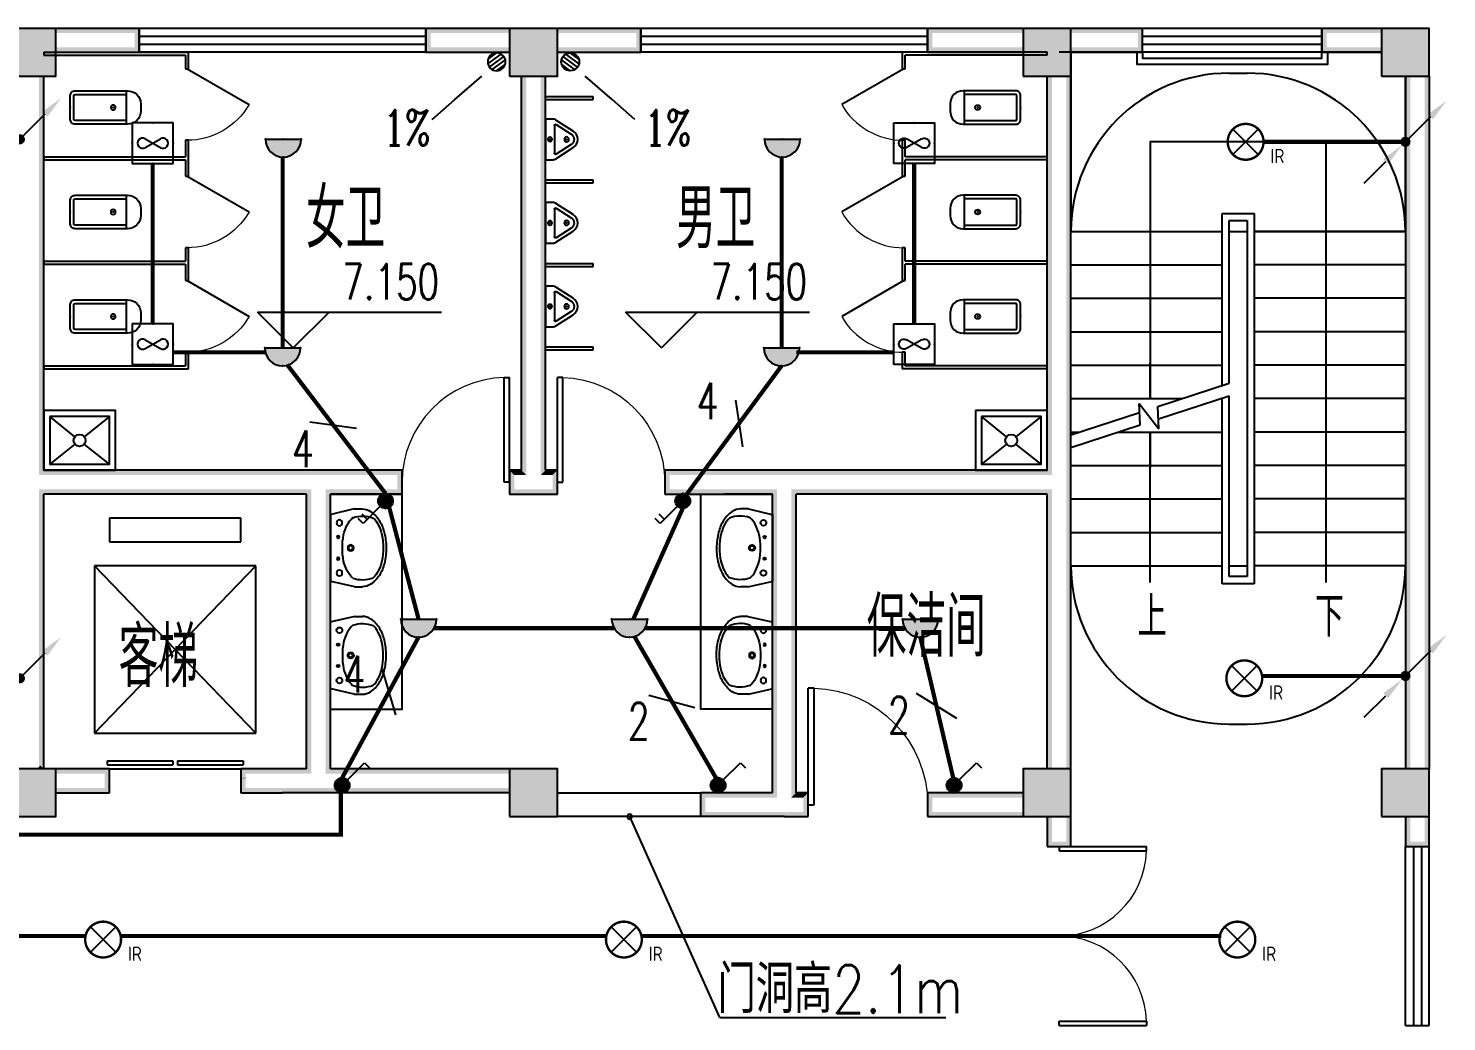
# Model space of a CAD drawing. Extents: x 6250600 to 6678662, y -692028 to -290561.
# Drawn here: x 6289883 to 6301757, y -489804 to -481488 of the extents above; entities that cross this region are included whole.
import ezdxf
from ezdxf.enums import TextEntityAlignment as Align

# ---------------------------------------------------------------- set-up
doc = ezdxf.new("R2010")
doc.units = 0
doc.header["$LTSCALE"] = 1000
doc.header["$MEASUREMENT"] = 0
doc.layers.get('0').update_dxf_attribs({"linetype": 'CONTINUOUS'})
for name, color, linetype in [('DIM-照明', 3, 'CONTINUOUS'), ('EQUIP-动力', 3, 'CONTINUOUS'), ('EQUIP-照明', 3, 'CONTINUOUS'), ('LWIRE', 4, 'CONTINUOUS'), ('PUB_HATCH', 8, 'CONTINUOUS'), ('TEL_TEXT', 7, 'CONTINUOUS'), ('WIRE-照明', 1, 'CONTINUOUS'), ('建筑底图', 251, 'CONTINUOUS'), ('排水', 221, 'CONTINUOUS')]:
    doc.layers.add(name, color=color, linetype=linetype)
doc.styles.add('_HZTXT', font='txt.shx', dxfattribs={"width": 0.8, "bigfont": 'HZTXT.shx'})
doc.styles.add('_TCH_AXIS', font='COMPLEX', dxfattribs={"bigfont": 'GBCBIG'})
doc.styles.add('_TCH_DIM', font='SIMPLEX', dxfattribs={"bigfont": 'GBCBIG'})
doc.styles.add('_TEL_DIM', font='sceie.shx', dxfattribs={"width": 0.8, "height": 3.5, "bigfont": 'sceic.shx'})
doc.styles.add('schuco', font='sceie.shx', dxfattribs={"width": 0.7, "bigfont": 'sceic.shx'})
doc.styles.get("Standard").update_dxf_attribs({"font": 'GBENOR', "bigfont": 'GBCBIG'})

# ---------------------------------------------------------------- blocks, each defined once
blk = doc.blocks.new('$equip$00002530')
for p, q in [((-0.354, 0.354), (0.354, -0.354)), ((0.354, 0.354), (-0.354, -0.354))]:
    blk.add_line(p, q)
at = {"const_width": 0.0667}
blk.add_lwpolyline([(0, 0.5, -1), (0, -0.5, -1), (0, 0.5, -2.479085)], format="xyb", dxfattribs=at)
blk.add_circle((0, 0), 0.5)
for p in [(0, 0.5), (-0.5, 0), (0.5, 0), (0, -0.5)]:
    blk.add_point(p)
at = {"color": 7, "style": '_TEL_DIM', "flags": 1}
blk.add_attdef('A', text='', height=0.00002, dxfattribs=at).set_placement((0, 0), align=Align.MIDDLE_CENTER)
at = {"color": 7, "style": '_TEL_DIM'}
blk.add_attdef('$TEXT$', text='', height=0.4, dxfattribs=at).set_placement((0.887, -0.396), align=Align.MIDDLE_CENTER)
blk = doc.blocks.new('$equip$00001168')
blk.add_line((-0.5, 0), (0.5, 0))
blk.add_arc((0, 0), 0.5, 180, 0)
for p in [(-0.5, 0), (0, 0), (0.5, 0), (0, -0.5)]:
    blk.add_point(p)
for points in [[(0.433, -0.25), (-0.433, -0.25), (0.5, 0), (-0.5, 0)], [(0.25, -0.433), (-0.25, -0.433), (0.433, -0.25), (-0.433, -0.25)], [(0, -0.5), (0, -0.5), (0.25, -0.433), (-0.25, -0.433)]]:
    blk.add_solid(points)
at = {"flags": 9}
blk.add_attdef('A', (0, 0), '', height=0.00002, dxfattribs=at)
blk = doc.blocks.new('$equip$00001962')
for p, q in [((0.147, 0.356), (0.625, 0.833)), ((0.625, 0.833), (0.766, 0.692))]:
    blk.add_line(p, q)
blk.add_circle((0, 0.208), 0.208)
for p in [(0, 0.417), (-0.208, 0.208), (0, 0), (0.208, 0.208)]:
    blk.add_point(p)
for points in [[(0, 0.417), (0, 0.417), (-0.104, 0.389), (0.104, 0.389)], [(-0.18, 0.313), (0.18, 0.313), (-0.208, 0.208), (0.208, 0.208)], [(-0.18, 0.104), (0.18, 0.104), (-0.208, 0.208), (0.208, 0.208)], [(-0.104, 0.389), (0.104, 0.389), (-0.18, 0.313), (0.18, 0.313)], [(-0.104, 0.028), (0.104, 0.028), (-0.18, 0.104), (0.18, 0.104)], [(0, 0), (0, 0), (-0.104, 0.028), (0.104, 0.028)]]:
    blk.add_solid(points)
at = {"layer": 'TEL_TEXT', "style": '_TEL_DIM', "flags": 1}
blk.add_attdef('A', text='', height=0.00002, dxfattribs=at).set_placement((0, 0), align=Align.MIDDLE_CENTER)
blk = doc.blocks.new('$equip$00001963')
for p, q in [((0.147, 0.356), (0.625, 0.833)), ((0.625, 0.833), (0.766, 0.692)), ((0.512, 0.72), (0.653, 0.579))]:
    blk.add_line(p, q)
blk.add_circle((0, 0.208), 0.208)
for p in [(0, 0.417), (-0.208, 0.208), (0, 0), (0.208, 0.208)]:
    blk.add_point(p)
for points in [[(0, 0.417), (0, 0.417), (-0.104, 0.389), (0.104, 0.389)], [(-0.18, 0.313), (0.18, 0.313), (-0.208, 0.208), (0.208, 0.208)], [(-0.18, 0.104), (0.18, 0.104), (-0.208, 0.208), (0.208, 0.208)], [(-0.104, 0.389), (0.104, 0.389), (-0.18, 0.313), (0.18, 0.313)], [(-0.104, 0.028), (0.104, 0.028), (-0.18, 0.104), (0.18, 0.104)], [(0, 0), (0, 0), (-0.104, 0.028), (0.104, 0.028)]]:
    blk.add_solid(points)
at = {"layer": 'TEL_TEXT', "style": '_TEL_DIM', "flags": 1}
blk.add_attdef('A', text='', height=0.00002, dxfattribs=at).set_placement((0, 0), align=Align.MIDDLE_CENTER)
blk = doc.blocks.new('$TelecSys$00000081')
for p, q in [((0.104, 0.104), (0.104, 0.104)), ((-0.104, -0.104), (-0.104, -0.104)), ((-1.15, -1.15), (-0.55, -0.55))]:
    blk.add_line(p, q)
at = {"const_width": 0.142}
blk.add_lwpolyline([(0.071, 0, 1), (-0.071, 0, 1)], format="xyb", close=True, dxfattribs=at)
blk.add_solid([(-0.62, -0.48), (-0.48, -0.62), (-0.1, -0.1)])
at = {"width": 0.8, "flags": 9}
blk.add_attdef('A', (0, 0), '', height=0.00002, rotation=180, dxfattribs=at)
blk = doc.blocks.new('$TELECSYS$00000095')
blk.add_line((0.4, 0.4), (-0.4, -0.4))
at = {"width": 0.8}
blk.add_attdef('N', text='', height=1, dxfattribs=at).set_placement((-0.017, 1.056), align=Align.MIDDLE)
blk = doc.blocks.new('$TelecSys$00000152')
blk.add_blockref('$TELECSYS$00000095', (0, 0))
at = {"style": '_TEL_DIM', "width": 0.7}
blk.add_attdef('N', text='', height=0.875, dxfattribs=at).set_placement((-0.015, 0.924), align=Align.MIDDLE)
blk = doc.blocks.new('$TelecSys$00000079')
for p, q in [((0.7, 0.7), (0, 0)), ((0.104, 0.104), (0.104, 0.104)), ((-0.104, -0.104), (-0.104, -0.104))]:
    blk.add_line(p, q)
at = {"const_width": 0.142}
blk.add_lwpolyline([(-0.071, 0, 1), (0.071, 0, 1)], format="xyb", close=True, dxfattribs=at)
blk.add_solid([(0.63, 0.77), (0.77, 0.63), (1.15, 1.15)])
at = {"width": 0.8, "flags": 9}
blk.add_attdef('A', (0, 0), '', height=0.00002, dxfattribs=at)
blk = doc.blocks.new('_LV12')
for p, q in [((-250, -50), (-39, -219)), ((39, -219), (250, -50)), ((-250, -450), (-39, -281)), ((39, -281), (250, -450))]:
    blk.add_line(p, q)
for points in [[(300, -500), (300, 0), (-300, 0), (-300, -500)], [(250, -450), (250, -50), (-250, -50), (-250, -450)]]:
    blk.add_lwpolyline(points, close=True)
blk.add_circle((0, -250), 50)
blk = doc.blocks.new('$plan$00000344')
for p, q in [((-280, -10), (-280, 0)), ((280, 0), (280, -10)), ((-251, -189), (-251, -186)), ((-248, -183), (-250, -185))]:
    blk.add_line(p, q)
for points in [[(-280, 0), (280, 0)], [(-326, -200), (-280, -5)], [(326, -204), (280, -5)]]:
    blk.add_lwpolyline(points)
for points in [[(253, -188, 0.098208), (193, -141, 0.066287), (110, -111, 0.052428), (0, -100, 0.052428), (-110, -111, 0.066287), (-193, -141, 0.093876), (-251, -186, 0.171377)], [(-326, -200, 0.008223), (-326, -204, 0.149285)], [(-326, -266, 0.149285), (-304, -337, 0.107079), (-231, -408, 0.075625), (-131, -450, 0.062436), (-1, -467, 0.062436), (130, -452, 0.075625), (230, -410, 0.107079), (304, -339, 0.149285), (326, -268, 0.005205), (326, -266, 0.086596)], [(-250, -358, 0.091341), (-193, -401, 0.066287), (-110, -431, 0.052428), (0, -442, 0.052428), (110, -431, 0.066287), (193, -401, 0.091756), (250, -358, 0.171377)]]:
    blk.add_lwpolyline(points, format="xyb")
at = {"flags": 128}
for points in [[(-326, -204), (-326, -268)], [(326, -204), (326, -268)]]:
    blk.add_lwpolyline(points, dxfattribs=at)
for points in [[(-253, -188, 0.172546), (-250, -358, 0.726395)], [(253, -188, -0.172546), (250, -358, -0.726395)]]:
    blk.add_lwpolyline(points, format="xyb", dxfattribs=at)
for centre, radius in [((-210, -75), 24), ((-210, -75), 24), ((-210, -75), 24), ((-90, -65), 10), ((90, -65), 10), ((210, -75), 24), ((0, -170), 25)]:
    blk.add_circle(centre, radius)
at = {"lineweight": 13}
blk.add_circle((0, -170), 15, dxfattribs=at)
blk.add_arc((-250, -186), 1, 131.3224, 180)
blk = doc.blocks.new('$lvtry$00000200')
at = {"color": 0}
for p, q in [((-110, -40), (-110, -470)), ((100, -30), (-100, -30)), ((110, -470), (110, -40))]:
    blk.add_line(p, q, dxfattribs=at)
blk.add_lwpolyline([(100, 0), (-100, 0, 0.414214), (-140, -40), (-140, -480, 0.414214), (-30, -590), (30, -590, 0.414214), (140, -480), (140, -40, 0.414214)], format="xyb", close=True, dxfattribs=at)
blk.add_lwpolyline([(140, -470), (-140, -470)], dxfattribs=at)
blk.add_circle((0, -359), 20, dxfattribs=at)
for centre, start, end in [((-100, -40), 90, 180), ((100, -40), 0, 90)]:
    blk.add_arc(centre, 10, start, end, dxfattribs=at)
for p in [(0, 0), (0, -359)]:
    blk.add_point(p, dxfattribs=at)
blk = doc.blocks.new('$TCHSYS$APDOOR2D')
blk.add_line((0.5, 0), (0, 0.866))
at = {"lineweight": 13}
blk.add_arc((0.5, 0), 1, 120, 180, dxfattribs=at)
blk = doc.blocks.new('$lvtry$00000221')
at = {"color": 0}
for p, q in [((-124, -91), (-43, -216)), ((-116, -76), (116, -76)), ((43, -216), (124, -91))]:
    blk.add_line(p, q, dxfattribs=at)
blk.add_lwpolyline([(69, -231, -0.57735), (-69, -231), (-162, -88, -0.145378), (-170, -61), (-170, 0), (170, 0), (170, -61, -0.145378), (162, -88)], format="xyb", close=True, dxfattribs=at)
for centre, radius in [((0, -38), 17.7), ((0, -177), 20)]:
    blk.add_circle(centre, radius, dxfattribs=at)
for centre, radius, start, end in [((-116, -86), 10, 90, 213.0863), ((116, -86), 10, 326.9137, 90), ((0, -191), 50, 210, 330)]:
    blk.add_arc(centre, radius, start, end, dxfattribs=at)
for p in [(0, -38), (0, -177)]:
    blk.add_point(p, dxfattribs=at)
blk = doc.blocks.new('$lvtry$00000171')
at = {"layer": '排水'}
for p, q in [((-74, 11), (-11, 74)), ((-70, -27), (27, 70)), ((-53, -53), (53, 53)), ((-27, -70), (70, 27)), ((11, -74), (74, -11))]:
    blk.add_line(p, q, dxfattribs=at)
blk.add_circle((0, 0), 75, dxfattribs=at)
blk.add_point((0, 0), dxfattribs=at)
blk = doc.blocks.new('$DorLib2D$00000002')
for p, q in [((-0.5, 0), (-0.5, 0.4875)), ((-0.475, 0.4875), (-0.5, 0.4875)), ((-0.475, 0), (-0.475, 0.4875)), ((0.475, 0), (0.475, 0.4875)), ((0.475, 0.4875), (0.5, 0.4875)), ((0.5, 0), (0.5, 0.4875)), ((-0.5, 0), (-0.475, 0)), ((0.5, 0), (0.475, 0))]:
    blk.add_line(p, q)
at = {"lineweight": 13}
for centre, start, end in [((-0.4875, 0), 0, 88.53072), ((0.4875, 0), 91.46928, 180)]:
    blk.add_arc(centre, 0.4875, start, end, dxfattribs=at)
blk = doc.blocks.new('_FZH')
blk.add_lwpolyline([(-0.5, -0.5), (0.5, -0.5), (0.5, 0.5), (-0.5, 0.5)], close=True)
at = {"layer": 'PUB_HATCH'}
blk.add_solid([(-0.5, -0.5), (0.5, -0.5), (-0.5, 0.5), (0.5, 0.5)], dxfattribs=at)
blk = doc.blocks.new('$DorLib2D$00000001')
for p, q in [((0.45, 0.975), (0.5, 0.975)), ((0.45, 0), (0.45, 0.975)), ((0.5, 0), (0.5, 0.975)), ((0.5, 0), (0.45, 0))]:
    blk.add_line(p, q)
at = {"lineweight": 13}
blk.add_arc((0.475, 0), 0.975, 91.4693, 180, dxfattribs=at)
blk = doc.blocks.new('$WINLIB2D$00000001')
at = {"color": 0}
for points in [[(-0.5, 0.5), (-0.5, -0.5)], [(-0.5, 0.5), (0.5, 0.5)], [(0.5, -0.5), (0.5, 0.5)], [(0.5, 0.1667), (-0.5, 0.1667)], [(0.5, -0.1667), (-0.5, -0.1667)], [(-0.5, -0.5), (0.5, -0.5)]]:
    blk.add_lwpolyline(points, dxfattribs=at)
blk = doc.blocks.new('$TCHSYS$WIN2D')
for p, q in [((-0.5, 0.5), (0.5, 0.5)), ((-0.5, 0.5), (-0.5, -0.5)), ((0.5, 0.5), (0.5, -0.5)), ((0.5, 0.1667), (-0.5, 0.1667)), ((0.5, -0.1667), (-0.5, -0.1667)), ((-0.5, -0.5), (0.5, -0.5))]:
    blk.add_line(p, q)
blk = doc.blocks.new('$TCHSYS$LDOR22D')
for p, q in [((-0.517, 0.833), (-0.017, 0.833)), ((-0.517, 0.833), (-0.517, 0.667)), ((-0.017, 0.833), (-0.017, 0.667)), ((0.017, 0.833), (0.017, 0.667)), ((0.017, 0.833), (0.517, 0.833)), ((0.517, 0.833), (0.517, 0.667)), ((-0.517, 0.667), (-0.017, 0.667)), ((0.017, 0.667), (0.517, 0.667)), ((-0.5, 0.5), (0.5, 0.5))]:
    blk.add_line(p, q)
blk = doc.blocks.new('$equip$00002853')
for p, q in [((-0.667, 0.667), (-0.667, -0.667)), ((0.667, 0.667), (-0.667, 0.667)), ((0.667, -0.667), (0.667, 0.667)), ((-0.25, 0.144), (0.25, -0.144)), ((-0.25, -0.144), (0.25, 0.144)), ((-0.667, -0.667), (0.667, -0.667))]:
    blk.add_line(p, q)
at = {"const_width": 0.04}
blk.add_lwpolyline([(-0.667, 0.667), (-0.667, -0.667), (0.667, -0.667), (0.667, 0.667), (-0.667, 0.667), (-0.667, -0.597)], dxfattribs=at)
for centre, start, end in [((-0.333, 0), 60, 300), ((0.333, 0), 240, 120)]:
    blk.add_arc(centre, 0.167, start, end)
for p in [(0, 0.667), (-0.667, 0), (0.667, 0), (0, -0.667)]:
    blk.add_point(p)
at = {"color": 7, "style": '_TEL_DIM', "flags": 1}
for tag in ['A', 'REMARK']:
    blk.add_attdef(tag, text='', height=0.00002, dxfattribs=at).set_placement((0, 0), align=Align.MIDDLE_CENTER)

msp = doc.modelspace()

# ---------------------------------------------------------------- hatches: boundary and pattern name
at = {"layer": '建筑底图'}
for points in [[(6290111.8, -481487.6), (6289711.8, -481487.6), (6289751.8, -481527.6), (6290071.8, -481527.6)], [(6290111.8, -481887.6), (6290111.8, -481487.6), (6290071.8, -481527.6), (6290071.8, -481847.6)], [(6290111.8, -481487.6), (6290111.8, -481527.6), (6290771.8, -481527.6), (6290811.8, -481487.6)], [(6290811.8, -481687.6), (6290811.8, -481487.6), (6290771.8, -481527.6), (6290771.8, -481647.6)], [(6293911.8, -481527.6), (6293911.8, -481487.6), (6293211.8, -481487.6), (6293251.8, -481527.6)], [(6293211.8, -481487.6), (6293211.8, -481687.6), (6293251.8, -481647.6), (6293251.8, -481527.6)], [(6294311.8, -481487.6), (6293911.8, -481487.6), (6293951.8, -481527.6), (6294271.8, -481527.6)], [(6293911.8, -481487.6), (6293911.8, -481887.6), (6293951.8, -481847.6), (6293951.8, -481527.6)], [(6294311.8, -481887.6), (6294311.8, -481487.6), (6294271.8, -481527.6), (6294271.8, -481847.6)], [(6294311.8, -481487.6), (6294311.8, -481527.6), (6294971.8, -481527.6), (6295011.8, -481487.6)], [(6295011.8, -481687.6), (6295011.8, -481487.6), (6294971.8, -481527.6), (6294971.8, -481647.6)], [(6298211.8, -481527.6), (6298211.8, -481487.6), (6297411.8, -481487.6), (6297451.8, -481527.6)], [(6297411.8, -481487.6), (6297411.8, -481687.6), (6297451.8, -481647.6), (6297451.8, -481527.6)], [(6298611.8, -481487.6), (6298211.8, -481487.6), (6298251.8, -481527.6), (6298571.8, -481527.6)], [(6298211.8, -481487.6), (6298211.8, -481887.6), (6298251.8, -481847.6), (6298251.8, -481527.6)], [(6298611.8, -481887.6), (6298611.8, -481487.6), (6298571.8, -481527.6), (6298571.8, -481847.6)], [(6298611.8, -481487.6), (6298611.8, -481527.6), (6299171.8, -481527.6), (6299211.8, -481487.6)], [(6299211.8, -481687.6), (6299211.8, -481487.6), (6299171.8, -481527.6), (6299171.8, -481647.6)], [(6301211.8, -481527.6), (6301211.8, -481487.6), (6300711.8, -481487.6), (6300751.8, -481527.6)], [(6300711.8, -481487.6), (6300711.8, -481687.6), (6300751.8, -481647.6), (6300751.8, -481527.6)], [(6301611.8, -481487.6), (6301211.8, -481487.6), (6301251.8, -481527.6), (6301571.8, -481527.6)], [(6301211.8, -481487.6), (6301211.8, -481887.6), (6301251.8, -481847.6), (6301251.8, -481527.6)], [(6301611.8, -481887.6), (6301611.8, -481487.6), (6301571.8, -481527.6), (6301571.8, -481847.6)], [(6290111.8, -481647.6), (6290111.8, -481687.6), (6290811.8, -481687.6), (6290771.8, -481647.6)], [(6293911.8, -481687.6), (6293911.8, -481647.6), (6293251.8, -481647.6), (6293211.8, -481687.6)], [(6294311.8, -481647.6), (6294311.8, -481687.6), (6295011.8, -481687.6), (6294971.8, -481647.6)], [(6298211.8, -481687.6), (6298211.8, -481647.6), (6297451.8, -481647.6), (6297411.8, -481687.6)], [(6298611.8, -481647.6), (6298611.8, -481687.6), (6299211.8, -481687.6), (6299171.8, -481647.6)], [(6301211.8, -481687.6), (6301211.8, -481647.6), (6300751.8, -481647.6), (6300711.8, -481687.6)], [(6289711.8, -481887.6), (6290111.8, -481887.6), (6290071.8, -481847.6), (6289751.8, -481847.6)], [(6290011.8, -481887.6), (6289971.8, -481887.6), (6289971.8, -485227.6), (6290011.8, -485187.6)], [(6293911.8, -481887.6), (6294311.8, -481887.6), (6294271.8, -481847.6), (6293951.8, -481847.6)], [(6294051.8, -481887.6), (6294011.8, -481887.6), (6294011.8, -485187.6), (6294051.8, -485227.6)], [(6294211.8, -481887.6), (6294171.8, -481887.6), (6294171.8, -485227.6), (6294211.8, -485187.6)], [(6298211.8, -481887.6), (6298611.8, -481887.6), (6298571.8, -481847.6), (6298251.8, -481847.6)], [(6298451.8, -481887.6), (6298411.8, -481887.6), (6298411.8, -485187.6), (6298451.8, -485227.6)], [(6298611.8, -481887.6), (6298571.8, -481887.6), (6298571.8, -485287.6), (6298611.8, -485287.6)], [(6301211.8, -481887.6), (6301611.8, -481887.6), (6301571.8, -481847.6), (6301251.8, -481847.6)], [(6301411.8, -487687.6), (6301451.8, -487687.6), (6301451.8, -481887.6), (6301411.8, -481887.6)], [(6301571.8, -487687.6), (6301611.8, -487687.6), (6301611.8, -481887.6), (6301571.8, -481887.6)], [(6292011.8, -485187.6), (6290011.8, -485187.6), (6289971.8, -485227.6), (6292011.8, -485227.6)], [(6292311.8, -485187.6), (6292011.8, -485187.6), (6292011.8, -485227.6), (6292311.8, -485227.6)], [(6293011.8, -485187.6), (6292311.8, -485187.6), (6292311.8, -485227.6), (6292971.8, -485227.6)], [(6293011.8, -485387.6), (6293011.8, -485187.6), (6292971.8, -485227.6), (6292971.8, -485347.6)], [(6294011.8, -485187.6), (6293911.8, -485187.6), (6293951.8, -485227.6), (6294051.8, -485227.6)], [(6293911.8, -485187.6), (6293911.8, -485387.6), (6293951.8, -485347.6), (6293951.8, -485227.6)], [(6294311.8, -485187.6), (6294211.8, -485187.6), (6294171.8, -485227.6), (6294271.8, -485227.6)], [(6294311.8, -485387.6), (6294311.8, -485187.6), (6294271.8, -485227.6), (6294271.8, -485347.6)], [(6295711.8, -485187.6), (6295211.8, -485187.6), (6295251.8, -485227.6), (6295711.8, -485227.6)], [(6295211.8, -485187.6), (6295211.8, -485387.6), (6295251.8, -485347.6), (6295251.8, -485227.6)], [(6296211.8, -485187.6), (6295711.8, -485187.6), (6295711.8, -485227.6), (6296211.8, -485227.6)], [(6298411.8, -485187.6), (6296211.8, -485187.6), (6296211.8, -485227.6), (6298451.8, -485227.6)], [(6292011.8, -485387.6), (6290011.8, -485387.6), (6289971.8, -485347.6), (6292011.8, -485347.6)], [(6289971.8, -487687.6), (6290011.8, -487687.6), (6290011.8, -485387.6), (6289971.8, -485347.6)], [(6292211.8, -485387.6), (6292011.8, -485387.6), (6292011.8, -485347.6), (6292251.8, -485347.6)], [(6292211.8, -487687.6), (6292211.8, -485387.6), (6292251.8, -485347.6), (6292251.8, -487727.6)], [(6292411.8, -487687.6), (6292411.8, -485387.6), (6292371.8, -485347.6), (6292371.8, -487727.6)], [(6292411.8, -485387.6), (6293011.8, -485387.6), (6292971.8, -485347.6), (6292371.8, -485347.6)], [(6293911.8, -485387.6), (6294111.8, -485387.6), (6294111.8, -485347.6), (6293951.8, -485347.6)], [(6294111.8, -485387.6), (6294311.8, -485387.6), (6294271.8, -485347.6), (6294111.8, -485347.6)], [(6295211.8, -485387.6), (6295711.8, -485387.6), (6295711.8, -485347.6), (6295251.8, -485347.6)], [(6296111.8, -485387.6), (6295711.8, -485387.6), (6295711.8, -485347.6), (6296151.8, -485347.6)], [(6296111.8, -487887.6), (6296111.8, -485387.6), (6296151.8, -485347.6), (6296151.8, -487927.6)], [(6296311.8, -487887.6), (6296311.8, -485387.6), (6296271.8, -485347.6), (6296271.8, -487927.6)], [(6298411.8, -485387.6), (6296311.8, -485387.6), (6296271.8, -485347.6), (6298451.8, -485347.6)], [(6298411.8, -487687.6), (6298451.8, -487687.6), (6298451.8, -485347.6), (6298411.8, -485387.6)], [(6298571.8, -487687.6), (6298611.8, -487687.6), (6298611.8, -485287.6), (6298571.8, -485287.6)], [(6290111.8, -487687.6), (6289711.8, -487687.6), (6289751.8, -487727.6), (6290071.8, -487727.6)], [(6289955.2, -487687.6), (6290011.8, -487687.6), (6289983.5, -487659.3)], [(6290111.8, -488087.6), (6290111.8, -487687.6), (6290071.8, -487727.6), (6290071.8, -488047.6)], [(6290111.8, -487687.6), (6290111.8, -487727.6), (6290521.8, -487727.6), (6290561.8, -487687.6)], [(6290561.8, -487887.6), (6290561.8, -487687.6), (6290521.8, -487727.6), (6290521.8, -487847.6)], [(6292011.8, -487687.6), (6291661.8, -487687.6), (6291701.8, -487727.6), (6292011.8, -487727.6)], [(6291661.8, -487687.6), (6291661.8, -487887.6), (6291701.8, -487847.6), (6291701.8, -487727.6)], [(6292211.8, -487687.6), (6292011.8, -487687.6), (6292011.8, -487727.6), (6292251.8, -487727.6)], [(6293911.8, -487727.6), (6293911.8, -487687.6), (6292411.8, -487687.6), (6292371.8, -487727.6)], [(6294311.8, -487687.6), (6293911.8, -487687.6), (6293951.8, -487727.6), (6294271.8, -487727.6)], [(6293911.8, -487687.6), (6293911.8, -488087.6), (6293951.8, -488047.6), (6293951.8, -487727.6)], [(6294311.8, -488087.6), (6294311.8, -487687.6), (6294271.8, -487727.6), (6294271.8, -488047.6)], [(6298611.8, -487687.6), (6298211.8, -487687.6), (6298251.8, -487727.6), (6298571.8, -487727.6)], [(6298211.8, -487687.6), (6298211.8, -488087.6), (6298251.8, -488047.6), (6298251.8, -487727.6)], [(6298611.8, -488087.6), (6298611.8, -487687.6), (6298571.8, -487727.6), (6298571.8, -488047.6)], [(6301611.8, -487687.6), (6301211.8, -487687.6), (6301251.8, -487727.6), (6301571.8, -487727.6)], [(6301211.8, -487687.6), (6301211.8, -488087.6), (6301251.8, -488047.6), (6301251.8, -487727.6)], [(6301611.8, -488087.6), (6301611.8, -487687.6), (6301571.8, -487727.6), (6301571.8, -488047.6)], [(6290111.8, -487847.6), (6290111.8, -487887.6), (6290561.8, -487887.6), (6290521.8, -487847.6)], [(6291661.8, -487887.6), (6292011.8, -487887.6), (6292011.8, -487847.6), (6291701.8, -487847.6)], [(6292311.8, -487887.6), (6292011.8, -487887.6), (6292011.8, -487847.6), (6292311.8, -487847.6)], [(6293911.8, -487887.6), (6293911.8, -487847.6), (6292311.8, -487847.6), (6292311.8, -487887.6)], [(6296111.8, -487887.6), (6295511.8, -487887.6), (6295511.8, -487927.6), (6296151.8, -487927.6)], [(6295511.8, -488087.6), (6295511.8, -487887.6), (6295551.8, -487887.6), (6295551.8, -488087.6)], [(6296411.8, -487887.6), (6296311.8, -487887.6), (6296271.8, -487927.6), (6296371.8, -487927.6)], [(6296411.8, -488087.6), (6296411.8, -487887.6), (6296371.8, -487927.6), (6296371.8, -488047.6)], [(6298211.8, -487927.6), (6298211.8, -487887.6), (6297411.8, -487887.6), (6297451.8, -487927.6)], [(6297411.8, -487887.6), (6297411.8, -488087.6), (6297451.8, -488047.6), (6297451.8, -487927.6)], [(6289711.8, -488087.6), (6290111.8, -488087.6), (6290071.8, -488047.6), (6289751.8, -488047.6)], [(6293911.8, -488087.6), (6294311.8, -488087.6), (6294271.8, -488047.6), (6293951.8, -488047.6)], [(6296211.8, -488087.6), (6295511.8, -488087.6), (6295511.8, -488047.6), (6296211.8, -488047.6)], [(6296211.8, -488087.6), (6296411.8, -488087.6), (6296371.8, -488047.6), (6296211.8, -488047.6)], [(6298211.8, -488087.6), (6298211.8, -488047.6), (6297451.8, -488047.6), (6297411.8, -488087.6)], [(6298211.8, -488087.6), (6298611.8, -488087.6), (6298571.8, -488047.6), (6298251.8, -488047.6)], [(6298451.8, -488087.6), (6298411.8, -488087.6), (6298411.8, -488337.6), (6298451.8, -488297.6)], [(6298611.8, -488087.6), (6298571.8, -488087.6), (6298571.8, -488297.6), (6298611.8, -488337.6)], [(6301211.8, -488087.6), (6301611.8, -488087.6), (6301571.8, -488047.6), (6301251.8, -488047.6)], [(6301451.8, -488087.6), (6301411.8, -488087.6), (6301411.8, -488337.6), (6301451.8, -488297.6)], [(6301611.8, -488087.6), (6301571.8, -488087.6), (6301571.8, -488297.6), (6301611.8, -488337.6)], [(6298411.8, -488337.6), (6298611.8, -488337.6), (6298571.8, -488297.6), (6298451.8, -488297.6)], [(6301411.8, -488337.6), (6301611.8, -488337.6), (6301571.8, -488297.6), (6301451.8, -488297.6)]]:
    msp.add_hatch(color=256, dxfattribs=at).paths.add_polyline_path(points)

# ---------------------------------------------------------------- linework, layer by layer
at = {"layer": 'WIRE-照明', "color": 1, "const_width": 35}
for points in [[(6301411.8, -482437.6), (6300224, -482437.6)], [(6290924.2, -483960.5), (6290924.2, -482620.2)], [(6292011.8, -482562.6), (6292011.8, -484162.6)], [(6296189.7, -482562.6), (6296189.7, -484162.6)], [(6297299.4, -483960.5), (6297299.4, -482620.2)], [(6291866.6, -484200.1), (6291094.9, -484200.1)], [(6296312.1, -484200.1), (6297128.7, -484200.1)], [(6292052.6, -484306.9), (6292049.3, -484302.5)], [(6292873.4, -485382.7), (6292052.6, -484306.9)], [(6295392.5, -485391.1), (6296189.7, -484312.6)], [(6293150.2, -486434.5), (6292904.7, -485499.3)], [(6294947.7, -486434.5), (6295361.3, -485507.7)], [(6292510.4, -487762.6), (6293150.2, -486584.5)], [(6294786.6, -486509.5), (6293280.1, -486509.5)], [(6294956.7, -486579), (6294954, -486574.4)], [(6295640.4, -487764.9), (6294956.7, -486579)], [(6297220.4, -486509.5), (6295046.4, -486509.5)], [(6297625.8, -487763), (6297350.3, -486584.5)], [(6300211.7, -486910.1), (6301440.4, -486910.1)], [(6291691.6, -487766.8), (6291690.6, -487764.8)], [(6295641.5, -487766.8), (6295640.4, -487764.9)], [(6297633, -487793.8), (6297625.8, -487763)], [(6286301.8, -489087.6), (6290361.8, -489087.6)], [(6290661.8, -489087.6), (6294721.8, -489087.6)], [(6295021.8, -489087.6), (6299871.7, -489087.6)]]:
    msp.add_lwpolyline(points, dxfattribs=at)
at = {"layer": 'WIRE-照明', "const_width": 35}
msp.add_lwpolyline([(6284440.1, -486658.6), (6284440.1, -488238.8), (6292499.6, -488238.8), (6292499.6, -487886.7)], dxfattribs=at)
at = {"layer": '建筑底图'}
for p, q in [((6290811.8, -481487.6), (6290111.8, -481487.6)), ((6290811.8, -481687.6), (6290811.8, -481487.6)), ((6293911.8, -481487.6), (6293211.8, -481487.6)), ((6293211.8, -481487.6), (6293211.8, -481687.6)), ((6295011.8, -481487.6), (6294311.8, -481487.6)), ((6295011.8, -481687.6), (6295011.8, -481487.6)), ((6298211.8, -481487.6), (6297411.8, -481487.6)), ((6297411.8, -481487.6), (6297411.8, -481687.6)), ((6299211.8, -481487.6), (6298611.8, -481487.6)), ((6299211.8, -481687.6), (6299211.8, -481487.6)), ((6301211.8, -481487.6), (6300711.8, -481487.6)), ((6300711.8, -481487.6), (6300711.8, -481687.6)), ((6290011.8, -481687.6), (6290011.8, -481712.6)), ((6290011.8, -481687.6), (6291224.3, -481687.6)), ((6290011.8, -481712.6), (6291199.3, -481712.6)), ((6290111.8, -481687.6), (6290811.8, -481687.6)), ((6291199.3, -481712.6), (6291199.3, -481825.1)), ((6291224.3, -481825.1), (6291224.3, -481687.6)), ((6293211.8, -481687.6), (6293911.8, -481687.6)), ((6294311.8, -481687.6), (6295011.8, -481687.6)), ((6298411.8, -481687.6), (6297199.3, -481687.6)), ((6297199.3, -481687.6), (6297199.3, -481825.1)), ((6298411.8, -481712.6), (6297224.3, -481712.6)), ((6297224.3, -481825.1), (6297224.3, -481712.6)), ((6297411.8, -481687.6), (6298211.8, -481687.6)), ((6298411.8, -481712.6), (6298411.8, -481687.6)), ((6301211.8, -481687.6), (6298511.8, -481687.6)), ((6298611.8, -481687.6), (6299211.8, -481687.6)), ((6301211.8, -481687.6), (6298611.8, -481687.6)), ((6298611.8, -481687.6), (6298611.8, -483187.6)), ((6300711.8, -481687.6), (6301211.8, -481687.6)), ((6291199.3, -481825.1), (6291224.3, -481825.1)), ((6297199.3, -481825.1), (6297224.3, -481825.1)), ((6290011.8, -485187.6), (6290011.8, -481887.6)), ((6294011.8, -485187.6), (6294011.8, -481887.6)), ((6294211.8, -485187.6), (6294211.8, -481887.6)), ((6298411.8, -485187.6), (6298411.8, -481887.6)), ((6298611.8, -485287.6), (6298611.8, -481887.6)), ((6299936.8, -481862.6), (6300086.8, -481862.6)), ((6301411.8, -483087.6), (6301411.8, -481887.6)), ((6301411.8, -481887.6), (6301411.8, -487687.6)), ((6301411.8, -483187.6), (6301411.8, -481887.6)), ((6301611.8, -481887.6), (6301611.8, -487687.6)), ((6294211.8, -482082), (6294211.8, -482057)), ((6294211.8, -482057), (6294611.8, -482057)), ((6294611.8, -482082), (6294611.8, -482057)), ((6294211.8, -482082), (6294611.8, -482082)), ((6291199.3, -482425.1), (6291199.3, -482562.6)), ((6291224.3, -482425.1), (6291199.3, -482425.1)), ((6291224.3, -482575.1), (6291224.3, -482425.1)), ((6297199.3, -482425.1), (6297199.3, -482575.1)), ((6297224.3, -482425.1), (6297199.3, -482425.1)), ((6297224.3, -482562.6), (6297224.3, -482425.1)), ((6290011.8, -482562.6), (6290011.8, -482587.6)), ((6290011.8, -482562.6), (6291199.3, -482562.6)), ((6290011.8, -482587.6), (6291199.3, -482587.6)), ((6291199.3, -482587.6), (6291199.3, -482725.1)), ((6291224.3, -482725.1), (6291224.3, -482575.1)), ((6297199.3, -482575.1), (6297199.3, -482725.1)), ((6298411.8, -482562.6), (6297224.3, -482562.6)), ((6297224.3, -482725.1), (6297224.3, -482587.6)), ((6298411.8, -482587.6), (6297224.3, -482587.6)), ((6298411.8, -482587.6), (6298411.8, -482562.6)), ((6291199.3, -482725.1), (6291224.3, -482725.1)), ((6294211.8, -482781.4), (6294211.8, -482756.4)), ((6294211.8, -482756.4), (6294611.8, -482756.4)), ((6294211.8, -482781.4), (6294611.8, -482781.4)), ((6294611.8, -482781.4), (6294611.8, -482756.4)), ((6297199.3, -482725.1), (6297224.3, -482725.1)), ((6299876.8, -484478.7), (6299876.8, -483037.6)), ((6299876.8, -483037.6), (6300146.8, -483037.6)), ((6299936.8, -484459.1), (6299936.8, -483097.6)), ((6299936.8, -483097.6), (6300086.8, -483097.6)), ((6300086.8, -483097.6), (6300086.8, -486077.6)), ((6300146.8, -483037.6), (6300146.8, -486137.6)), ((6298611.8, -484890.9), (6298611.8, -483187.6)), ((6298611.8, -483187.6), (6299876.8, -483187.6)), ((6298611.8, -483187.6), (6299876.8, -483187.6)), ((6299936.8, -484459.1), (6299936.8, -483187.6)), ((6299936.8, -483187.6), (6300086.8, -483187.6)), ((6300086.8, -483187.6), (6300086.8, -485987.6)), ((6301411.8, -483187.6), (6300146.8, -483187.6)), ((6300146.8, -483187.6), (6301411.8, -483187.6)), ((6301411.8, -483187.6), (6301411.8, -485987.6)), ((6291199.3, -483325.1), (6291199.3, -483437.6)), ((6291224.3, -483325.1), (6291199.3, -483325.1)), ((6291224.3, -483450.1), (6291224.3, -483325.1)), ((6297199.3, -483325.1), (6297199.3, -483450.1)), ((6297224.3, -483325.1), (6297199.3, -483325.1)), ((6297224.3, -483437.6), (6297224.3, -483325.1)), ((6290011.8, -483437.6), (6290011.8, -483462.6)), ((6290011.8, -483437.6), (6291199.3, -483437.6)), ((6290011.8, -483462.6), (6291199.3, -483462.6)), ((6291199.3, -483462.6), (6291199.3, -483600.1)), ((6291224.3, -483600.1), (6291224.3, -483450.1)), ((6294211.8, -483480.9), (6294211.8, -483455.9)), ((6294211.8, -483455.9), (6294611.8, -483455.9)), ((6294211.8, -483480.9), (6294611.8, -483480.9)), ((6294611.8, -483480.9), (6294611.8, -483455.9)), ((6297199.3, -483450.1), (6297199.3, -483600.1)), ((6298411.8, -483437.6), (6297224.3, -483437.6)), ((6297224.3, -483600.1), (6297224.3, -483462.6)), ((6298411.8, -483462.6), (6297224.3, -483462.6)), ((6298411.8, -483462.6), (6298411.8, -483437.6)), ((6298611.8, -483467.6), (6299876.8, -483467.6)), ((6301411.8, -483467.6), (6300146.8, -483467.6)), ((6291199.3, -483600.1), (6291224.3, -483600.1)), ((6297199.3, -483600.1), (6297224.3, -483600.1)), ((6298611.8, -483747.6), (6299876.8, -483747.6)), ((6301411.8, -483747.6), (6300146.8, -483747.6)), ((6292101.3, -484162.8), (6291801.3, -483862.8)), ((6291801.3, -483862.8), (6293341.6, -483862.8)), ((6292101.3, -484162.8), (6292401.3, -483862.8)), ((6295183.3, -484162.8), (6294883.3, -483862.8)), ((6294883.3, -483862.8), (6296423.5, -483862.8)), ((6295183.3, -484162.8), (6295483.3, -483862.8)), ((6298611.8, -484027.6), (6299876.8, -484027.6)), ((6301411.8, -484027.6), (6300146.8, -484027.6)), ((6291199.3, -484200.1), (6291199.3, -484312.6)), ((6291224.3, -484200.1), (6291199.3, -484200.1)), ((6291224.3, -484337.6), (6291224.3, -484200.1)), ((6294211.8, -484180.4), (6294211.8, -484155.4)), ((6294211.8, -484155.4), (6294611.8, -484155.4)), ((6294211.8, -484180.4), (6294611.8, -484180.4)), ((6294611.8, -484180.4), (6294611.8, -484155.4)), ((6297199.3, -484200.1), (6297199.3, -484337.6)), ((6297224.3, -484200.1), (6297199.3, -484200.1)), ((6297224.3, -484312.6), (6297224.3, -484200.1)), ((6290011.8, -484312.6), (6290011.8, -484337.6)), ((6290011.8, -484312.6), (6291199.3, -484312.6)), ((6298411.8, -484312.6), (6297224.3, -484312.6)), ((6298411.8, -484337.6), (6298411.8, -484312.6)), ((6298611.8, -484307.6), (6299876.8, -484307.6)), ((6301411.8, -484307.6), (6300146.8, -484307.6)), ((6290011.8, -484337.6), (6291224.3, -484337.6)), ((6298411.8, -484337.6), (6297199.3, -484337.6)), ((6299338, -484654.3), (6299936.8, -484459.1)), ((6298611.8, -484587.6), (6299542.5, -484587.6)), ((6299191.6, -484807.1), (6299182.1, -484628.9)), ((6299182.1, -484628.9), (6299347.9, -484840.8)), ((6299347.9, -484840.8), (6299338, -484654.3)), ((6299343.5, -484757.6), (6299936.8, -484564.3)), ((6299865.2, -484587.6), (6299876.8, -484587.6)), ((6299876.8, -486137.6), (6299876.8, -484583.8)), ((6299936.8, -485987.6), (6299936.8, -484564.3)), ((6299936.8, -486077.6), (6299936.8, -484564.3)), ((6301411.8, -484587.6), (6300146.8, -484587.6)), ((6298611.8, -484890.9), (6299186.1, -484703.7)), ((6298611.8, -484996.1), (6299191.6, -484807.1)), ((6298611.8, -484867.6), (6298683.3, -484867.6)), ((6299006.1, -484867.6), (6299876.8, -484867.6)), ((6301411.8, -484867.6), (6300146.8, -484867.6)), ((6298611.8, -485987.6), (6298611.8, -484996.1)), ((6298611.8, -485147.6), (6299876.8, -485147.6)), ((6301411.8, -485147.6), (6300146.8, -485147.6)), ((6292011.8, -485187.6), (6290011.8, -485187.6)), ((6292311.8, -485187.6), (6292011.8, -485187.6)), ((6293011.8, -485187.6), (6292311.8, -485187.6)), ((6293011.8, -485387.6), (6293011.8, -485187.6)), ((6294011.8, -485187.6), (6293911.8, -485187.6)), ((6293911.8, -485187.6), (6293911.8, -485387.6)), ((6294311.8, -485187.6), (6294211.8, -485187.6)), ((6294311.8, -485387.6), (6294311.8, -485187.6)), ((6295711.8, -485187.6), (6295211.8, -485187.6)), ((6295211.8, -485187.6), (6295211.8, -485387.6)), ((6296211.8, -485187.6), (6295711.8, -485187.6)), ((6298411.8, -485187.6), (6296211.8, -485187.6)), ((6292011.8, -485387.6), (6290011.8, -485387.6)), ((6290011.8, -487687.6), (6290011.8, -485387.6)), ((6292211.8, -485387.6), (6292011.8, -485387.6)), ((6292211.8, -487687.6), (6292211.8, -485387.6)), ((6292411.8, -487687.6), (6292411.8, -485387.6)), ((6292411.8, -485387.6), (6293011.8, -485387.6)), ((6293911.8, -485387.6), (6294111.8, -485387.6)), ((6294111.8, -485387.6), (6294311.8, -485387.6)), ((6295211.8, -485387.6), (6295711.8, -485387.6)), ((6296111.8, -485387.6), (6295711.8, -485387.6)), ((6296111.8, -487887.6), (6296111.8, -485387.6)), ((6296311.8, -487887.6), (6296311.8, -485387.6)), ((6298411.8, -485387.6), (6296311.8, -485387.6)), ((6298411.8, -487687.6), (6298411.8, -485387.6)), ((6298611.8, -487687.6), (6298611.8, -485287.6)), ((6298611.8, -485427.6), (6299876.8, -485427.6)), ((6301411.8, -485427.6), (6300146.8, -485427.6)), ((6291661.8, -485587.6), (6290561.8, -485587.6)), ((6290561.8, -485587.6), (6290561.8, -485787.6)), ((6291661.8, -485787.6), (6291661.8, -485587.6)), ((6298611.8, -485707.6), (6299876.8, -485707.6)), ((6301411.8, -485707.6), (6300146.8, -485707.6)), ((6290561.8, -485787.6), (6291661.8, -485787.6)), ((6290436.8, -487387.6), (6291786.8, -485987.6)), ((6290436.8, -485987.6), (6291786.8, -487387.6)), ((6291786.8, -485987.6), (6290436.8, -485987.6)), ((6290436.8, -485987.6), (6290436.8, -487387.6)), ((6291786.8, -487387.6), (6291786.8, -485987.6)), ((6298611.8, -485987.6), (6299876.8, -485987.6)), ((6299936.8, -485987.6), (6300086.8, -485987.6)), ((6300086.8, -486077.6), (6299936.8, -486077.6)), ((6301411.8, -485987.6), (6300146.8, -485987.6)), ((6300146.8, -486137.6), (6299876.8, -486137.6)), ((6290436.8, -487387.6), (6291786.8, -487387.6)), ((6299936.8, -487312.6), (6300086.8, -487312.6)), ((6290561.8, -487687.6), (6290111.8, -487687.6)), ((6290561.8, -487887.6), (6290561.8, -487687.6)), ((6292011.8, -487687.6), (6291661.8, -487687.6)), ((6291661.8, -487687.6), (6291661.8, -487887.6)), ((6292211.8, -487687.6), (6292011.8, -487687.6)), ((6293911.8, -487687.6), (6292411.8, -487687.6)), ((6290111.8, -487887.6), (6290561.8, -487887.6)), ((6291661.8, -487887.6), (6292011.8, -487887.6)), ((6292311.8, -487887.6), (6292011.8, -487887.6)), ((6293911.8, -487887.6), (6292311.8, -487887.6)), ((6294311.8, -487887.6), (6295511.8, -487887.6)), ((6296111.8, -487887.6), (6295511.8, -487887.6)), ((6295511.8, -488087.6), (6295511.8, -487887.6)), ((6296411.8, -487887.6), (6296311.8, -487887.6)), ((6296411.8, -488087.6), (6296411.8, -487887.6)), ((6298211.8, -487887.6), (6297411.8, -487887.6)), ((6297411.8, -487887.6), (6297411.8, -488087.6)), ((6295511.8, -488087.6), (6294311.8, -488087.6)), ((6295670.7, -489770.8), (6294917.8, -488087.6)), ((6296211.8, -488087.6), (6295511.8, -488087.6)), ((6296211.8, -488087.6), (6296411.8, -488087.6)), ((6297411.8, -488087.6), (6298211.8, -488087.6)), ((6298411.8, -488087.6), (6298411.8, -488337.6)), ((6298611.8, -488337.6), (6298611.8, -488087.6)), ((6301411.8, -488087.6), (6301411.8, -488337.6)), ((6301611.8, -488337.6), (6301611.8, -488087.6)), ((6298411.8, -488337.6), (6298611.8, -488337.6)), ((6301411.8, -488337.6), (6301611.8, -488337.6)), ((6295670.7, -489770.8), (6297563.6, -489770.8))]:
    msp.add_line(p, q, dxfattribs=at)
for points in [[(6299161.8, -481687.6), (6299161.8, -481787.6), (6300761.8, -481787.6), (6300761.8, -481687.6)], [(6299211.8, -481687.6), (6299211.8, -481737.6), (6300711.8, -481737.6), (6300711.8, -481687.6)], [(6293263.5, -482249.6), (6293452.7, -482084.6), (6293678.9, -481887.5)], [(6294960.1, -482249.6), (6294770.8, -482084.6), (6294544.7, -481887.5)], [(6300749.3, -486127.6), (6300749.3, -482437.6), (6299274.3, -482437.6), (6299274.3, -484587.6), (6299274.3, -484287.6)], [(6299274.3, -486127.6), (6299274.3, -484867.6), (6299274.3, -485167.6)], [(6292411.8, -487187.6), (6293011.8, -487187.6), (6293011.8, -485387.6), (6292411.8, -485387.6)], [(6296111.8, -487187.6), (6295511.8, -487187.6), (6295511.8, -485387.6), (6296111.8, -485387.6)]]:
    msp.add_lwpolyline(points, dxfattribs=at)
msp.add_lwpolyline([(6294909.7, -488069.3, 1), (6294926, -488105.9, 1)], format="xyb", close=True, dxfattribs=at)
for centre, start, end in [((6299936.8, -483187.6), 90, 180), ((6300086.8, -483187.6), 360, 90), ((6299936.8, -485987.6), 180, 270), ((6300086.8, -485987.6), 270, 0)]:
    msp.add_arc(centre, 1325, start, end, dxfattribs=at)

# ---------------------------------------------------------------- block references
at = {"layer": 'DIM-照明', "color": 1}
ref = msp.add_blockref('$TelecSys$00000152', (6295833, -484795.1), dxfattribs=dict(at, xscale=349.9999999999999, yscale=349.9999999999999, zscale=349.9999999999999, rotation=53.52925649090592))
ref.add_attrib('N', '4', dxfattribs={"layer": '0', "color": 7, "height": 306.2, "style": '_TCH_DIM', "width": 0.7}).set_placement((6295569.9, -484607.3), align=Align.MIDDLE)
ref = msp.add_blockref('$TelecSys$00000152', (6292435.3, -484808.5), dxfattribs=dict(at, xscale=350.0000000000001, yscale=350.0000000000001, zscale=350.0000000000001, rotation=127.3440350571532))
ref.add_attrib('N', '4', dxfattribs={"layer": '0', "color": 7, "height": 306.2, "style": '_TCH_DIM', "width": 0.7}).set_placement((6292181.6, -485008.8), align=Align.MIDDLE)
ref = msp.add_blockref('$TelecSys$00000152', (6292900, -487045.3), dxfattribs=dict(at, xscale=350, yscale=350, zscale=350, rotation=61.4961307004676))
ref.add_attrib('N', '4', dxfattribs={"layer": '0', "color": 7, "height": 306.3, "style": '_TCH_DIM', "width": 0.7}).set_placement((6292613.3, -486895.7), align=Align.MIDDLE)
ref = msp.add_blockref('$TelecSys$00000152', (6295270.2, -487122.7), dxfattribs=dict(at, xscale=350, yscale=350, zscale=350, rotation=119.9673656840137))
ref.add_attrib('N', '2', dxfattribs={"layer": '0', "color": 7, "height": 306.3, "style": '_TCH_DIM', "width": 0.7}).set_placement((6294992.8, -487288.8), align=Align.MIDDLE)
ref = msp.add_blockref('$TelecSys$00000152', (6297484.5, -487158.6), dxfattribs=dict(at, xscale=350, yscale=350, zscale=350, rotation=103.1560203973022))
ref.add_attrib('N', '2', dxfattribs={"layer": '0', "color": 7, "height": 306.2, "style": '_TCH_DIM', "width": 0.7}).set_placement((6297170.9, -487237.3), align=Align.MIDDLE)
at = {"layer": 'EQUIP-动力', "color": 1, "yscale": 256, "zscale": 256}
for p, xscale in [((6290924.2, -482449.5), 256), ((6297299.4, -482449.5), -256), ((6290924.2, -484131.2), 256), ((6297299.4, -484131.2), -256)]:
    msp.add_blockref('$equip$00002853', p, dxfattribs=dict(at, xscale=xscale))
at = {"layer": 'EQUIP-照明', "color": 1, "xscale": 300, "yscale": 300, "zscale": 300}
for p in [(6300074, -482437.6), (6300063, -486929.6), (6290508.9, -489116.9), (6294868.9, -489116.9), (6300005, -489116.9)]:
    msp.add_blockref('$equip$00002530', p, dxfattribs=at).add_auto_attribs({'$TEXT$': 'IR'})
for name, p in [('$equip$00001168', (6292017.2, -482415.1)), ('$equip$00001168', (6296195.1, -482415.1)), ('$equip$00001168', (6292011.8, -484162.6)), ('$equip$00001168', (6296189.7, -484162.6)), ('$equip$00001168', (6293150.2, -486434.5)), ('$equip$00001168', (6294916.5, -486434.5)), ('$equip$00001168', (6297350.3, -486434.5)), ('$equip$00001962', (6292510, -487887.6)), ('$equip$00001962', (6295657.2, -487887.6)), ('$equip$00001962', (6297633, -487887.6))]:
    msp.add_blockref(name, p, dxfattribs=at)
at = {"layer": 'EQUIP-照明', "color": 1, "xscale": 300, "yscale": 300, "zscale": 300, "rotation": 180}
for p in [(6292873.4, -485382.7), (6295361.3, -485382.7)]:
    msp.add_blockref('$equip$00001963', p, dxfattribs=at)
at = {"layer": 'LWIRE', "color": 1, "xscale": 300, "yscale": 300, "zscale": 300}
for name, p in [('$TelecSys$00000079', (6289811.8, -482416.2)), ('$TelecSys$00000079', (6301411.8, -482437.6)), ('$TelecSys$00000081', (6301411.8, -482437.6)), ('$TelecSys$00000079', (6301411.8, -486910.1)), ('$TelecSys$00000079', (6289811.8, -486929.6)), ('$TelecSys$00000081', (6301411.8, -486910.1))]:
    msp.add_blockref(name, p, dxfattribs=at)
at = {"layer": '建筑底图', "xscale": 400, "yscale": 400, "zscale": 400}
for p in [(6289911.8, -481687.6), (6294111.8, -481687.6), (6298411.8, -481687.6), (6301411.8, -481687.6), (6289911.8, -487887.6), (6294111.8, -487887.6), (6298411.8, -487887.6), (6301411.8, -487887.6)]:
    msp.add_blockref('_FZH', p, dxfattribs=at)
at = {"layer": '建筑底图'}
for name, p, xscale, yscale, zscale, rotation in [('$WINLIB2D$00000001', (6292011.8, -481587.6), -2400, -199.999998777872, -2400, 6.839720789741932e-08), ('$WINLIB2D$00000001', (6296211.8, -481587.6), -2400, -200.0000044407789, -2400, 7.231655274608784e-09), ('$TCHSYS$WIN2D', (6299961.8, -481587.6), -1500, -200.000005539041, -1500, 6.713573696970343e-08), ('$TCHSYS$APDOOR2D', (6291211.8, -482125.1), -600, 600, 25, 270), ('$TCHSYS$APDOOR2D', (6297211.8, -482125.1), -600, -600, 25, 270), ('$TCHSYS$APDOOR2D', (6291211.8, -483025.1), -600, 600, 25, 270), ('$TCHSYS$APDOOR2D', (6297211.8, -483025.1), -600, -600, 25, 270), ('$TCHSYS$APDOOR2D', (6291211.8, -483900.1), -600, 600, 25, 270), ('$TCHSYS$APDOOR2D', (6297211.8, -483900.1), -600, -600, 25, 270), ('$DorLib2D$00000001', (6293461.8, -485287.6), -900, -900, -900, 180), ('$DorLib2D$00000001', (6294761.8, -485287.6), 900, -900, 900, 180.0000000457569), ('$DorLib2D$00000001', (6296911.8, -487987.6), 1000, -1000, 1000, 179.9999999826926), ('$TCHSYS$LDOR22D', (6291111.8, -487787.6), -1100, -199.9999999713618, -1100, 180), ('$DorLib2D$00000002', (6298511.8, -489087.6), -1500, -1500, -1500, 90.00000000771503), ('$TCHSYS$WIN2D', (6301511.8, -489087.6), -1500, -199.9999982714653, -1500, 269.9999998714003)]:
    msp.add_blockref(name, p, dxfattribs=dict(at, xscale=xscale, yscale=yscale, zscale=zscale, rotation=rotation))
at = {"layer": '建筑底图', "yscale": -1}
for name, p, rotation in [('$lvtry$00000171', (6293803.4, -481767.5), 81.34549654432831), ('$lvtry$00000200', (6290233.9, -482150.1), 269.9999999999155), ('$lvtry$00000200', (6290233.9, -483025.1), 269.9999999999155), ('$lvtry$00000200', (6290233.9, -483900.1), 269.9999999999155), ('$plan$00000344', (6292411.8, -485837.6), 270)]:
    msp.add_blockref(name, p, dxfattribs=dict(at, rotation=rotation))
at = {"layer": '建筑底图', "xscale": -1, "yscale": -1}
for name, p, rotation in [('$lvtry$00000171', (6294420.1, -481767.5), 278.6545034556717), ('$plan$00000344', (6296111.8, -485837.6), 90)]:
    msp.add_blockref(name, p, dxfattribs=dict(at, rotation=rotation))
at = {"layer": '建筑底图'}
for name, p, rotation in [('$lvtry$00000200', (6298189.7, -482150.1), 270.0000000000845), ('$lvtry$00000200', (6298189.7, -483025.1), 270.0000000000845), ('$lvtry$00000200', (6298189.7, -483900.1), 270.0000000000845), ('_LV12', (6290311.8, -485187.6), 180), ('_LV12', (6298111.8, -485187.6), 180), ('$plan$00000344', (6292411.8, -486737.6), 90)]:
    msp.add_blockref(name, p, dxfattribs=dict(at, rotation=rotation))
at = {"layer": '建筑底图', "xscale": -1}
for name, p, rotation in [('$lvtry$00000221', (6294211.8, -482417), 90), ('$lvtry$00000221', (6294211.8, -483116.5), 90), ('$lvtry$00000221', (6294211.8, -483816), 90), ('$plan$00000344', (6296111.8, -486737.6), 270)]:
    msp.add_blockref(name, p, dxfattribs=dict(at, rotation=rotation))

# ---------------------------------------------------------------- texts
at = {"layer": '建筑底图'}
for s, height, style, width, p in [('1%', 297.5, '_TCH_AXIS', 0.705882, (6292854.3, -482467.4)), ('1%', 297.5, '_TCH_AXIS', 0.705882, (6295039.2, -482467.4)), ('女卫', 500, 'schuco', 0.7, (6292206.5, -483330.1)), ('男卫', 500, 'schuco', 0.7, (6295305, -483330.1)), ('7.150', 297.5, '_TCH_DIM', 0.705882, (6292511.6, -483757.8)), ('7.150', 297.5, '_TCH_DIM', 0.705882, (6295593.5, -483757.8)), ('保洁间', 500, 'schuco', 0.7, (6296901.6, -486749.2)), ('客梯', 500, 'schuco', 0.7, (6290638.9, -487002.3)), ('门洞高2.1m', 400, '_HZTXT', 0.8, (6295653, -489732.4))]:
    msp.add_text(s, height=height, dxfattribs=dict(at, style=style, width=width)).set_placement(p)
at = {"layer": '建筑底图', "style": '_TCH_DIM'}
for s, p in [('上', (6299170, -486582.6)), ('下', (6300654.3, -486582.6))]:
    msp.add_text(s, height=337.6, dxfattribs=at).set_placement(p)

doc.saveas('drawing.dxf')
